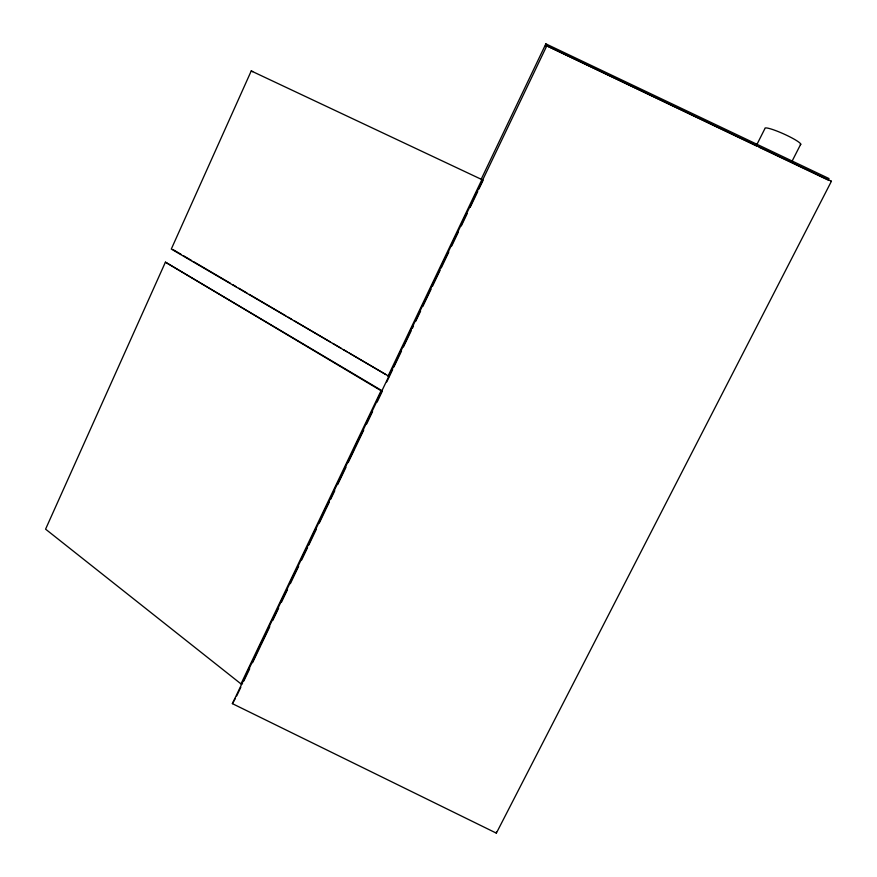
<?xml version="1.0" encoding="UTF-8"?>
<svg xmlns="http://www.w3.org/2000/svg" width="877" height="877" viewBox="0 0 877 877"><rect width="100%" height="100%" fill="white"/><g stroke="black" fill="none" stroke-linecap="round" stroke-linejoin="round"><path stroke-width="1.32" d="M547.391 44.574L232.383 703.639L496.36 833.15L496.393 831.955M545.362 46.514L545.867 43.85L828.984 178.546L828.195 180.103L759.043 147.193M382.427 390.967L165.424 262.157L45.582 529.16L240.978 683.896L242.545 683.665M387.941 376.288L481.901 179.588L251.239 70.949L171.3 249.057L389.311 376.562M545.867 43.85L481.276 179.072L482.788 179.796M240.978 683.896L381.046 390.714L165.424 262.157M236.691 695.921L240.835 687.261M243.784 681.078L249.693 668.723M252.587 662.672L260.918 645.231M261.434 644.146L269.776 626.693M272.736 620.51L278.634 608.145M281.506 602.148L287.503 589.607M290.353 583.633L298.618 566.334M301.677 559.932L307.586 547.577M308.77 545.099L316.444 529.028M319.272 523.109L325.904 509.252M326.354 508.298L329.313 502.115M330.629 499.364L334.762 490.714M337.711 484.532L345.987 467.222M348.191 462.596L354.845 448.684M355.273 447.774L363.703 430.136M366.663 423.953L372.572 411.598M377.11 402.083L382.021 391.822M386.746 381.923L392.655 369.568M393.839 367.09L401.513 351.019M403.475 346.919L411.149 330.87M412.322 328.404L413.505 325.926M415.698 321.355L420.587 311.116M422.78 306.522L431.056 289.213M432.394 286.417L440.068 270.357M441.241 267.891L448.772 252.127M451.732 245.944L458.353 232.076M461.313 225.904L467.211 213.56M470.16 207.378L477.724 191.559M478.908 189.081L483.041 180.432M757.059 144.19L764.919 128.59A19.645 2.554 24.3 0 1 784.279 134.181A19.645 2.554 24.3 0 1 800.317 144.672M791.547 162.245L800.756 144.146M496.36 833.15L831.418 181.254L546.711 45.801L756.665 146.064M232.383 703.639L235.464 698.256M830.76 181.32L831.418 181.254M251.239 70.949L252.708 71.673M172.857 249.496L181.09 254.33M183.446 255.711L191.679 260.546M194.036 261.927L230.498 283.337M232.854 284.718L236.384 286.79M238.741 288.171L246.974 293.006M249.32 294.387L285.792 315.797M288.138 317.178L291.668 319.25M294.025 320.631L330.497 342.03M332.843 343.411L341.076 348.246M343.433 349.627L346.963 351.699M349.32 353.08L385.781 374.49"/></g></svg>
